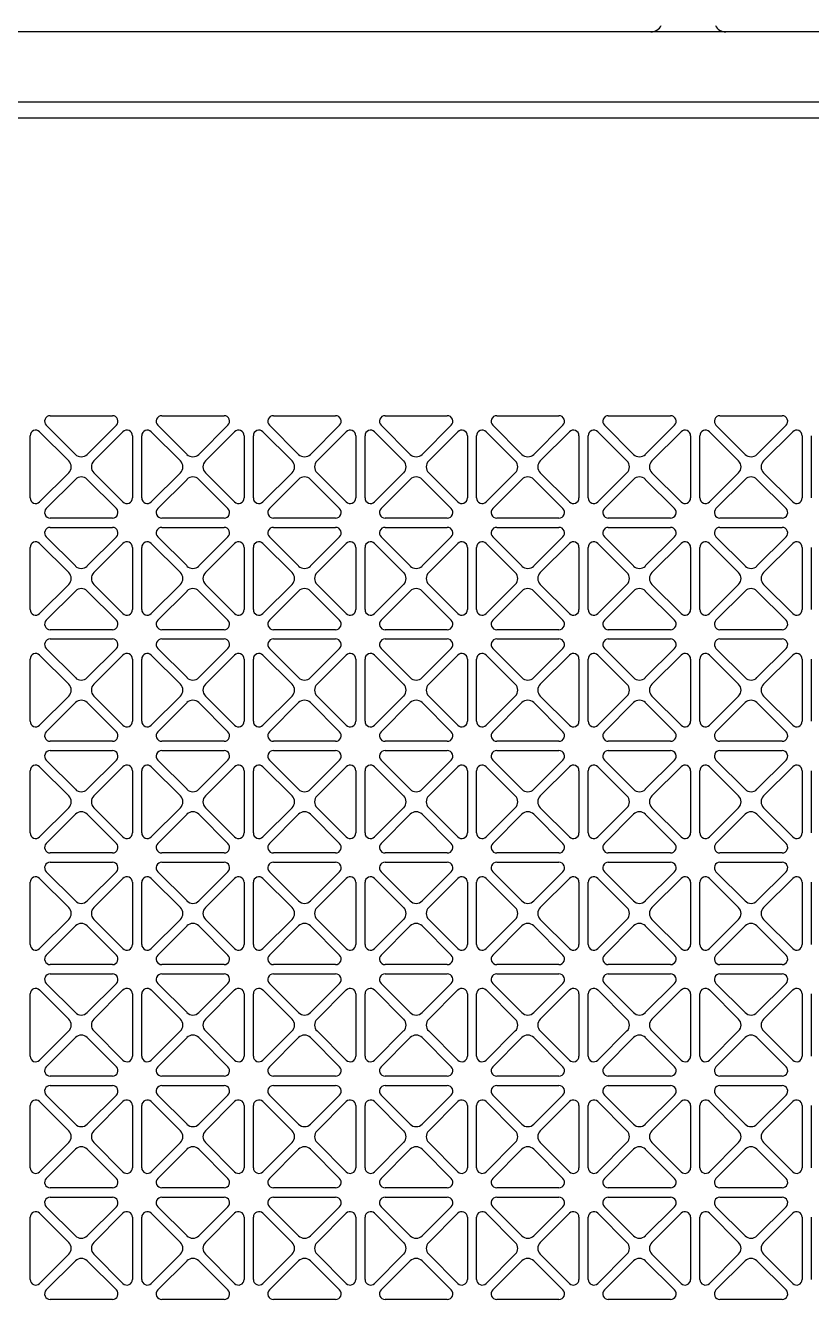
# Model space of a CAD drawing. Header units: millimetres. Extents: x 0 to 87554, y -20854 to 20404.
# Drawn here: x 49344.5 to 49513.5, y 17204.9 to 17478.8 of the extents above; entities that cross this region are included whole.
import ezdxf

# ---------------------------------------------------------------- set-up
doc = ezdxf.new("R2010")
doc.units = ezdxf.units.MM
doc.layers.get('0').update_dxf_attribs({"lineweight": 15})
for name, color, linetype in [('4215-12649_2_1_0', 7, 'Continuous'), ('4215-12661_1_0', 7, 'Continuous'), ('WANGKONG_0', 7, 'Continuous')]:
    doc.layers.add(name, color=color, linetype=linetype)

# ---------------------------------------------------------------- blocks, each defined once
blk = doc.blocks.new('e4tggg')
at = {"layer": '4215-12649_2_1_0', "color": 87, "linetype": 'Continuous'}
for p, q in [((555.31, 319.3), (-175.69, 319.3)), ((-175.69, 304.3), (555.31, 304.3))]:
    blk.add_line(p, q, dxfattribs=at)
for centre, start, end in [((331.75, 321.8), 270, 333.6122), ((347.87, 321.8), 206.3878, 270)]:
    blk.add_arc(centre, 2.5, start, end, dxfattribs=at)
at = {"layer": '4215-12661_1_0', "color": 87, "linetype": 'Continuous'}
blk.add_line((-167.69, 300.8), (546.31, 300.8), dxfattribs=at)
at = {"layer": 'WANGKONG_0', "color": 87, "linetype": 'Continuous'}
for p, q in [((202.62, 236.8), (216, 236.8)), ((226.62, 236.8), (240, 236.8)), ((250.62, 236.8), (264, 236.8)), ((274.62, 236.8), (288, 236.8)), ((298.62, 236.8), (312, 236.8)), ((322.62, 236.8), (336, 236.8)), ((346.62, 236.8), (360, 236.8)), ((200.36, 233.34), (206.62, 227.07)), ((208.04, 228.49), (201.77, 234.75)), ((216.85, 234.75), (210.58, 228.49)), ((212, 227.07), (218.26, 233.34)), ((224.36, 233.34), (230.62, 227.07)), ((232.04, 228.49), (225.77, 234.75)), ((240.85, 234.75), (234.58, 228.49)), ((236, 227.07), (242.26, 233.34)), ((248.36, 233.34), (254.62, 227.07)), ((256.04, 228.49), (249.77, 234.75)), ((264.85, 234.75), (258.58, 228.49)), ((260, 227.07), (266.26, 233.34)), ((272.36, 233.34), (278.62, 227.07)), ((280.04, 228.49), (273.77, 234.75)), ((288.85, 234.75), (282.58, 228.49)), ((284, 227.07), (290.26, 233.34)), ((296.36, 233.34), (302.62, 227.07)), ((304.04, 228.49), (297.77, 234.75)), ((312.85, 234.75), (306.58, 228.49)), ((308, 227.07), (314.26, 233.34)), ((320.36, 233.34), (326.62, 227.07)), ((328.04, 228.49), (321.77, 234.75)), ((336.85, 234.75), (330.58, 228.49)), ((332, 227.07), (338.26, 233.34)), ((344.36, 233.34), (350.62, 227.07)), ((352.04, 228.49), (345.77, 234.75)), ((360.85, 234.75), (354.58, 228.49)), ((356, 227.07), (362.26, 233.34)), ((198.31, 219.11), (198.31, 232.49)), ((220.31, 232.49), (220.31, 219.11)), ((222.31, 219.11), (222.31, 232.49)), ((244.31, 232.49), (244.31, 219.11)), ((246.31, 219.11), (246.31, 232.49)), ((268.31, 232.49), (268.31, 219.11)), ((270.31, 219.11), (270.31, 232.49)), ((292.31, 232.49), (292.31, 219.11)), ((294.31, 219.11), (294.31, 232.49)), ((316.31, 232.49), (316.31, 219.11)), ((318.31, 219.11), (318.31, 232.49)), ((340.31, 232.49), (340.31, 219.11)), ((342.31, 219.11), (342.31, 232.49)), ((364.31, 232.49), (364.31, 219.11)), ((366.31, 219.11), (366.31, 232.49)), ((206.62, 224.53), (200.36, 218.26)), ((201.77, 216.85), (208.04, 223.11)), ((210.58, 223.11), (216.85, 216.85)), ((218.26, 218.26), (212, 224.53)), ((230.62, 224.53), (224.36, 218.26)), ((225.77, 216.85), (232.04, 223.11)), ((234.58, 223.11), (240.85, 216.85)), ((242.26, 218.26), (236, 224.53)), ((254.62, 224.53), (248.36, 218.26)), ((249.77, 216.85), (256.04, 223.11)), ((258.58, 223.11), (264.85, 216.85)), ((266.26, 218.26), (260, 224.53)), ((278.62, 224.53), (272.36, 218.26)), ((273.77, 216.85), (280.04, 223.11)), ((282.58, 223.11), (288.85, 216.85)), ((290.26, 218.26), (284, 224.53)), ((302.62, 224.53), (296.36, 218.26)), ((297.77, 216.85), (304.04, 223.11)), ((306.58, 223.11), (312.85, 216.85)), ((314.26, 218.26), (308, 224.53)), ((326.62, 224.53), (320.36, 218.26)), ((321.77, 216.85), (328.04, 223.11)), ((330.58, 223.11), (336.85, 216.85)), ((338.26, 218.26), (332, 224.53)), ((350.62, 224.53), (344.36, 218.26)), ((345.77, 216.85), (352.04, 223.11)), ((354.58, 223.11), (360.85, 216.85)), ((362.26, 218.26), (356, 224.53)), ((216, 214.8), (202.62, 214.8)), ((240, 214.8), (226.62, 214.8)), ((264, 214.8), (250.62, 214.8)), ((288, 214.8), (274.62, 214.8)), ((312, 214.8), (298.62, 214.8)), ((336, 214.8), (322.62, 214.8)), ((360, 214.8), (346.62, 214.8)), ((202.62, 212.8), (216, 212.8)), ((226.62, 212.8), (240, 212.8)), ((250.62, 212.8), (264, 212.8)), ((274.62, 212.8), (288, 212.8)), ((298.62, 212.8), (312, 212.8)), ((322.62, 212.8), (336, 212.8)), ((346.62, 212.8), (360, 212.8)), ((198.31, 195.11), (198.31, 208.49)), ((200.36, 209.34), (206.62, 203.07)), ((208.04, 204.49), (201.77, 210.75)), ((216.85, 210.75), (210.58, 204.49)), ((212, 203.07), (218.26, 209.34)), ((220.31, 208.49), (220.31, 195.11)), ((222.31, 195.11), (222.31, 208.49)), ((224.36, 209.34), (230.62, 203.07)), ((232.04, 204.49), (225.77, 210.75)), ((240.85, 210.75), (234.58, 204.49)), ((236, 203.07), (242.26, 209.34)), ((244.31, 208.49), (244.31, 195.11)), ((246.31, 195.11), (246.31, 208.49)), ((248.36, 209.34), (254.62, 203.07)), ((256.04, 204.49), (249.77, 210.75)), ((264.85, 210.75), (258.58, 204.49)), ((260, 203.07), (266.26, 209.34)), ((268.31, 208.49), (268.31, 195.11)), ((270.31, 195.11), (270.31, 208.49)), ((272.36, 209.34), (278.62, 203.07)), ((280.04, 204.49), (273.77, 210.75)), ((288.85, 210.75), (282.58, 204.49)), ((284, 203.07), (290.26, 209.34)), ((292.31, 208.49), (292.31, 195.11)), ((294.31, 195.11), (294.31, 208.49)), ((296.36, 209.34), (302.62, 203.07)), ((304.04, 204.49), (297.77, 210.75)), ((312.85, 210.75), (306.58, 204.49)), ((308, 203.07), (314.26, 209.34)), ((316.31, 208.49), (316.31, 195.11)), ((318.31, 195.11), (318.31, 208.49)), ((320.36, 209.34), (326.62, 203.07)), ((328.04, 204.49), (321.77, 210.75)), ((336.85, 210.75), (330.58, 204.49)), ((332, 203.07), (338.26, 209.34)), ((340.31, 208.49), (340.31, 195.11)), ((342.31, 195.11), (342.31, 208.49)), ((344.36, 209.34), (350.62, 203.07)), ((352.04, 204.49), (345.77, 210.75)), ((360.85, 210.75), (354.58, 204.49)), ((356, 203.07), (362.26, 209.34)), ((364.31, 208.49), (364.31, 195.11)), ((366.31, 195.11), (366.31, 208.49)), ((206.62, 200.53), (200.36, 194.26)), ((218.26, 194.26), (212, 200.53)), ((230.62, 200.53), (224.36, 194.26)), ((242.26, 194.26), (236, 200.53)), ((254.62, 200.53), (248.36, 194.26)), ((266.26, 194.26), (260, 200.53)), ((278.62, 200.53), (272.36, 194.26)), ((290.26, 194.26), (284, 200.53)), ((302.62, 200.53), (296.36, 194.26)), ((314.26, 194.26), (308, 200.53)), ((326.62, 200.53), (320.36, 194.26)), ((338.26, 194.26), (332, 200.53)), ((350.62, 200.53), (344.36, 194.26)), ((362.26, 194.26), (356, 200.53)), ((201.77, 192.85), (208.04, 199.11)), ((210.58, 199.11), (216.85, 192.85)), ((225.77, 192.85), (232.04, 199.11)), ((234.58, 199.11), (240.85, 192.85)), ((249.77, 192.85), (256.04, 199.11)), ((258.58, 199.11), (264.85, 192.85)), ((273.77, 192.85), (280.04, 199.11)), ((282.58, 199.11), (288.85, 192.85)), ((297.77, 192.85), (304.04, 199.11)), ((306.58, 199.11), (312.85, 192.85)), ((321.77, 192.85), (328.04, 199.11)), ((330.58, 199.11), (336.85, 192.85)), ((345.77, 192.85), (352.04, 199.11)), ((354.58, 199.11), (360.85, 192.85)), ((216, 190.8), (202.62, 190.8)), ((240, 190.8), (226.62, 190.8)), ((264, 190.8), (250.62, 190.8)), ((288, 190.8), (274.62, 190.8)), ((312, 190.8), (298.62, 190.8)), ((336, 190.8), (322.62, 190.8)), ((360, 190.8), (346.62, 190.8)), ((208.04, 180.49), (201.77, 186.75)), ((202.62, 188.8), (216, 188.8)), ((216.85, 186.75), (210.58, 180.49)), ((232.04, 180.49), (225.77, 186.75)), ((226.62, 188.8), (240, 188.8)), ((240.85, 186.75), (234.58, 180.49)), ((256.04, 180.49), (249.77, 186.75)), ((250.62, 188.8), (264, 188.8)), ((264.85, 186.75), (258.58, 180.49)), ((280.04, 180.49), (273.77, 186.75)), ((274.62, 188.8), (288, 188.8)), ((288.85, 186.75), (282.58, 180.49)), ((304.04, 180.49), (297.77, 186.75)), ((298.62, 188.8), (312, 188.8)), ((312.85, 186.75), (306.58, 180.49)), ((328.04, 180.49), (321.77, 186.75)), ((322.62, 188.8), (336, 188.8)), ((336.85, 186.75), (330.58, 180.49)), ((352.04, 180.49), (345.77, 186.75)), ((346.62, 188.8), (360, 188.8)), ((360.85, 186.75), (354.58, 180.49)), ((198.31, 171.11), (198.31, 184.49)), ((200.36, 185.34), (206.62, 179.07)), ((212, 179.07), (218.26, 185.34)), ((220.31, 184.49), (220.31, 171.11)), ((222.31, 171.11), (222.31, 184.49)), ((224.36, 185.34), (230.62, 179.07)), ((236, 179.07), (242.26, 185.34)), ((244.31, 184.49), (244.31, 171.11)), ((246.31, 171.11), (246.31, 184.49)), ((248.36, 185.34), (254.62, 179.07)), ((260, 179.07), (266.26, 185.34)), ((268.31, 184.49), (268.31, 171.11)), ((270.31, 171.11), (270.31, 184.49)), ((272.36, 185.34), (278.62, 179.07)), ((284, 179.07), (290.26, 185.34)), ((292.31, 184.49), (292.31, 171.11)), ((294.31, 171.11), (294.31, 184.49)), ((296.36, 185.34), (302.62, 179.07)), ((308, 179.07), (314.26, 185.34)), ((316.31, 184.49), (316.31, 171.11)), ((318.31, 171.11), (318.31, 184.49)), ((320.36, 185.34), (326.62, 179.07)), ((332, 179.07), (338.26, 185.34)), ((340.31, 184.49), (340.31, 171.11)), ((342.31, 171.11), (342.31, 184.49)), ((344.36, 185.34), (350.62, 179.07)), ((356, 179.07), (362.26, 185.34)), ((364.31, 184.49), (364.31, 171.11)), ((366.31, 171.11), (366.31, 184.49)), ((206.62, 176.53), (200.36, 170.26)), ((218.26, 170.26), (212, 176.53)), ((230.62, 176.53), (224.36, 170.26)), ((242.26, 170.26), (236, 176.53)), ((254.62, 176.53), (248.36, 170.26)), ((266.26, 170.26), (260, 176.53)), ((278.62, 176.53), (272.36, 170.26)), ((290.26, 170.26), (284, 176.53)), ((302.62, 176.53), (296.36, 170.26)), ((314.26, 170.26), (308, 176.53)), ((326.62, 176.53), (320.36, 170.26)), ((338.26, 170.26), (332, 176.53)), ((350.62, 176.53), (344.36, 170.26)), ((362.26, 170.26), (356, 176.53)), ((201.77, 168.85), (208.04, 175.11)), ((210.58, 175.11), (216.85, 168.85)), ((225.77, 168.85), (232.04, 175.11)), ((234.58, 175.11), (240.85, 168.85)), ((249.77, 168.85), (256.04, 175.11)), ((258.58, 175.11), (264.85, 168.85)), ((273.77, 168.85), (280.04, 175.11)), ((282.58, 175.11), (288.85, 168.85)), ((297.77, 168.85), (304.04, 175.11)), ((306.58, 175.11), (312.85, 168.85)), ((321.77, 168.85), (328.04, 175.11)), ((330.58, 175.11), (336.85, 168.85)), ((345.77, 168.85), (352.04, 175.11)), ((354.58, 175.11), (360.85, 168.85)), ((216, 166.8), (202.62, 166.8)), ((202.62, 164.8), (216, 164.8)), ((240, 166.8), (226.62, 166.8)), ((226.62, 164.8), (240, 164.8)), ((264, 166.8), (250.62, 166.8)), ((250.62, 164.8), (264, 164.8)), ((288, 166.8), (274.62, 166.8)), ((274.62, 164.8), (288, 164.8)), ((312, 166.8), (298.62, 166.8)), ((298.62, 164.8), (312, 164.8)), ((336, 166.8), (322.62, 166.8)), ((322.62, 164.8), (336, 164.8)), ((360, 166.8), (346.62, 166.8)), ((346.62, 164.8), (360, 164.8)), ((208.04, 156.49), (201.77, 162.75)), ((216.85, 162.75), (210.58, 156.49)), ((232.04, 156.49), (225.77, 162.75)), ((240.85, 162.75), (234.58, 156.49)), ((256.04, 156.49), (249.77, 162.75)), ((264.85, 162.75), (258.58, 156.49)), ((280.04, 156.49), (273.77, 162.75)), ((288.85, 162.75), (282.58, 156.49)), ((304.04, 156.49), (297.77, 162.75)), ((312.85, 162.75), (306.58, 156.49)), ((328.04, 156.49), (321.77, 162.75)), ((336.85, 162.75), (330.58, 156.49)), ((352.04, 156.49), (345.77, 162.75)), ((360.85, 162.75), (354.58, 156.49)), ((198.31, 147.11), (198.31, 160.49)), ((200.36, 161.34), (206.62, 155.07)), ((212, 155.07), (218.26, 161.34)), ((220.31, 160.49), (220.31, 147.11)), ((222.31, 147.11), (222.31, 160.49)), ((224.36, 161.34), (230.62, 155.07)), ((236, 155.07), (242.26, 161.34)), ((244.31, 160.49), (244.31, 147.11)), ((246.31, 147.11), (246.31, 160.49)), ((248.36, 161.34), (254.62, 155.07)), ((260, 155.07), (266.26, 161.34)), ((268.31, 160.49), (268.31, 147.11)), ((270.31, 147.11), (270.31, 160.49)), ((272.36, 161.34), (278.62, 155.07)), ((284, 155.07), (290.26, 161.34)), ((292.31, 160.49), (292.31, 147.11)), ((294.31, 147.11), (294.31, 160.49)), ((296.36, 161.34), (302.62, 155.07)), ((308, 155.07), (314.26, 161.34)), ((316.31, 160.49), (316.31, 147.11)), ((318.31, 147.11), (318.31, 160.49)), ((320.36, 161.34), (326.62, 155.07)), ((332, 155.07), (338.26, 161.34)), ((340.31, 160.49), (340.31, 147.11)), ((342.31, 147.11), (342.31, 160.49)), ((344.36, 161.34), (350.62, 155.07)), ((356, 155.07), (362.26, 161.34)), ((364.31, 160.49), (364.31, 147.11)), ((366.31, 147.11), (366.31, 160.49)), ((206.62, 152.53), (200.36, 146.26)), ((201.77, 144.85), (208.04, 151.11)), ((210.58, 151.11), (216.85, 144.85)), ((218.26, 146.26), (212, 152.53)), ((230.62, 152.53), (224.36, 146.26)), ((225.77, 144.85), (232.04, 151.11)), ((234.58, 151.11), (240.85, 144.85)), ((242.26, 146.26), (236, 152.53)), ((254.62, 152.53), (248.36, 146.26)), ((249.77, 144.85), (256.04, 151.11)), ((258.58, 151.11), (264.85, 144.85)), ((266.26, 146.26), (260, 152.53)), ((278.62, 152.53), (272.36, 146.26)), ((273.77, 144.85), (280.04, 151.11)), ((282.58, 151.11), (288.85, 144.85)), ((290.26, 146.26), (284, 152.53)), ((302.62, 152.53), (296.36, 146.26)), ((297.77, 144.85), (304.04, 151.11)), ((306.58, 151.11), (312.85, 144.85)), ((314.26, 146.26), (308, 152.53)), ((326.62, 152.53), (320.36, 146.26)), ((321.77, 144.85), (328.04, 151.11)), ((330.58, 151.11), (336.85, 144.85)), ((338.26, 146.26), (332, 152.53)), ((350.62, 152.53), (344.36, 146.26)), ((345.77, 144.85), (352.04, 151.11)), ((354.58, 151.11), (360.85, 144.85)), ((362.26, 146.26), (356, 152.53)), ((216, 142.8), (202.62, 142.8)), ((240, 142.8), (226.62, 142.8)), ((264, 142.8), (250.62, 142.8)), ((288, 142.8), (274.62, 142.8)), ((312, 142.8), (298.62, 142.8)), ((336, 142.8), (322.62, 142.8)), ((360, 142.8), (346.62, 142.8)), ((202.62, 140.8), (216, 140.8)), ((226.62, 140.8), (240, 140.8)), ((250.62, 140.8), (264, 140.8)), ((274.62, 140.8), (288, 140.8)), ((298.62, 140.8), (312, 140.8)), ((322.62, 140.8), (336, 140.8)), ((346.62, 140.8), (360, 140.8)), ((200.36, 137.34), (206.62, 131.07)), ((208.04, 132.49), (201.77, 138.75)), ((216.85, 138.75), (210.58, 132.49)), ((212, 131.07), (218.26, 137.34)), ((224.36, 137.34), (230.62, 131.07)), ((232.04, 132.49), (225.77, 138.75)), ((240.85, 138.75), (234.58, 132.49)), ((236, 131.07), (242.26, 137.34)), ((248.36, 137.34), (254.62, 131.07)), ((256.04, 132.49), (249.77, 138.75)), ((264.85, 138.75), (258.58, 132.49)), ((260, 131.07), (266.26, 137.34)), ((272.36, 137.34), (278.62, 131.07)), ((280.04, 132.49), (273.77, 138.75)), ((288.85, 138.75), (282.58, 132.49)), ((284, 131.07), (290.26, 137.34)), ((296.36, 137.34), (302.62, 131.07)), ((304.04, 132.49), (297.77, 138.75)), ((312.85, 138.75), (306.58, 132.49)), ((308, 131.07), (314.26, 137.34)), ((320.36, 137.34), (326.62, 131.07)), ((328.04, 132.49), (321.77, 138.75)), ((336.85, 138.75), (330.58, 132.49)), ((332, 131.07), (338.26, 137.34)), ((344.36, 137.34), (350.62, 131.07)), ((352.04, 132.49), (345.77, 138.75)), ((360.85, 138.75), (354.58, 132.49)), ((356, 131.07), (362.26, 137.34)), ((198.31, 123.11), (198.31, 136.49)), ((220.31, 136.49), (220.31, 123.11)), ((222.31, 123.11), (222.31, 136.49)), ((244.31, 136.49), (244.31, 123.11)), ((246.31, 123.11), (246.31, 136.49)), ((268.31, 136.49), (268.31, 123.11)), ((270.31, 123.11), (270.31, 136.49)), ((292.31, 136.49), (292.31, 123.11)), ((294.31, 123.11), (294.31, 136.49)), ((316.31, 136.49), (316.31, 123.11)), ((318.31, 123.11), (318.31, 136.49)), ((340.31, 136.49), (340.31, 123.11)), ((342.31, 123.11), (342.31, 136.49)), ((364.31, 136.49), (364.31, 123.11)), ((366.31, 123.11), (366.31, 136.49)), ((206.62, 128.53), (200.36, 122.26)), ((201.77, 120.85), (208.04, 127.11)), ((210.58, 127.11), (216.85, 120.85)), ((218.26, 122.26), (212, 128.53)), ((230.62, 128.53), (224.36, 122.26)), ((225.77, 120.85), (232.04, 127.11)), ((234.58, 127.11), (240.85, 120.85)), ((242.26, 122.26), (236, 128.53)), ((254.62, 128.53), (248.36, 122.26)), ((249.77, 120.85), (256.04, 127.11)), ((258.58, 127.11), (264.85, 120.85)), ((266.26, 122.26), (260, 128.53)), ((278.62, 128.53), (272.36, 122.26)), ((273.77, 120.85), (280.04, 127.11)), ((282.58, 127.11), (288.85, 120.85)), ((290.26, 122.26), (284, 128.53)), ((302.62, 128.53), (296.36, 122.26)), ((297.77, 120.85), (304.04, 127.11)), ((306.58, 127.11), (312.85, 120.85)), ((314.26, 122.26), (308, 128.53)), ((326.62, 128.53), (320.36, 122.26)), ((321.77, 120.85), (328.04, 127.11)), ((330.58, 127.11), (336.85, 120.85)), ((338.26, 122.26), (332, 128.53)), ((350.62, 128.53), (344.36, 122.26)), ((345.77, 120.85), (352.04, 127.11)), ((354.58, 127.11), (360.85, 120.85)), ((362.26, 122.26), (356, 128.53)), ((216, 118.8), (202.62, 118.8)), ((240, 118.8), (226.62, 118.8)), ((264, 118.8), (250.62, 118.8)), ((288, 118.8), (274.62, 118.8)), ((312, 118.8), (298.62, 118.8)), ((336, 118.8), (322.62, 118.8)), ((360, 118.8), (346.62, 118.8)), ((202.62, 116.8), (216, 116.8)), ((226.62, 116.8), (240, 116.8)), ((250.62, 116.8), (264, 116.8)), ((274.62, 116.8), (288, 116.8)), ((298.62, 116.8), (312, 116.8)), ((322.62, 116.8), (336, 116.8)), ((346.62, 116.8), (360, 116.8)), ((198.31, 99.11), (198.31, 112.49)), ((200.36, 113.34), (206.62, 107.07)), ((208.04, 108.49), (201.77, 114.75)), ((216.85, 114.75), (210.58, 108.49)), ((212, 107.07), (218.26, 113.34)), ((220.31, 112.49), (220.31, 99.11)), ((222.31, 99.11), (222.31, 112.49)), ((224.36, 113.34), (230.62, 107.07)), ((232.04, 108.49), (225.77, 114.75)), ((240.85, 114.75), (234.58, 108.49)), ((236, 107.07), (242.26, 113.34)), ((244.31, 112.49), (244.31, 99.11)), ((246.31, 99.11), (246.31, 112.49)), ((248.36, 113.34), (254.62, 107.07)), ((256.04, 108.49), (249.77, 114.75)), ((264.85, 114.75), (258.58, 108.49)), ((260, 107.07), (266.26, 113.34)), ((268.31, 112.49), (268.31, 99.11)), ((270.31, 99.11), (270.31, 112.49)), ((272.36, 113.34), (278.62, 107.07)), ((280.04, 108.49), (273.77, 114.75)), ((288.85, 114.75), (282.58, 108.49)), ((284, 107.07), (290.26, 113.34)), ((292.31, 112.49), (292.31, 99.11)), ((294.31, 99.11), (294.31, 112.49)), ((296.36, 113.34), (302.62, 107.07)), ((304.04, 108.49), (297.77, 114.75)), ((312.85, 114.75), (306.58, 108.49)), ((308, 107.07), (314.26, 113.34)), ((316.31, 112.49), (316.31, 99.11)), ((318.31, 99.11), (318.31, 112.49)), ((320.36, 113.34), (326.62, 107.07)), ((328.04, 108.49), (321.77, 114.75)), ((336.85, 114.75), (330.58, 108.49)), ((332, 107.07), (338.26, 113.34)), ((340.31, 112.49), (340.31, 99.11)), ((342.31, 99.11), (342.31, 112.49)), ((344.36, 113.34), (350.62, 107.07)), ((352.04, 108.49), (345.77, 114.75)), ((360.85, 114.75), (354.58, 108.49)), ((356, 107.07), (362.26, 113.34)), ((364.31, 112.49), (364.31, 99.11)), ((366.31, 99.11), (366.31, 112.49)), ((206.62, 104.53), (200.36, 98.26)), ((218.26, 98.26), (212, 104.53)), ((230.62, 104.53), (224.36, 98.26)), ((242.26, 98.26), (236, 104.53)), ((254.62, 104.53), (248.36, 98.26)), ((266.26, 98.26), (260, 104.53)), ((278.62, 104.53), (272.36, 98.26)), ((290.26, 98.26), (284, 104.53)), ((302.62, 104.53), (296.36, 98.26)), ((314.26, 98.26), (308, 104.53)), ((326.62, 104.53), (320.36, 98.26)), ((338.26, 98.26), (332, 104.53)), ((350.62, 104.53), (344.36, 98.26)), ((362.26, 98.26), (356, 104.53)), ((201.77, 96.85), (208.04, 103.11)), ((210.58, 103.11), (216.85, 96.85)), ((225.77, 96.85), (232.04, 103.11)), ((234.58, 103.11), (240.85, 96.85)), ((249.77, 96.85), (256.04, 103.11)), ((258.58, 103.11), (264.85, 96.85)), ((273.77, 96.85), (280.04, 103.11)), ((282.58, 103.11), (288.85, 96.85)), ((297.77, 96.85), (304.04, 103.11)), ((306.58, 103.11), (312.85, 96.85)), ((321.77, 96.85), (328.04, 103.11)), ((330.58, 103.11), (336.85, 96.85)), ((345.77, 96.85), (352.04, 103.11)), ((354.58, 103.11), (360.85, 96.85)), ((216, 94.8), (202.62, 94.8)), ((240, 94.8), (226.62, 94.8)), ((264, 94.8), (250.62, 94.8)), ((288, 94.8), (274.62, 94.8)), ((312, 94.8), (298.62, 94.8)), ((336, 94.8), (322.62, 94.8)), ((360, 94.8), (346.62, 94.8)), ((208.04, 84.49), (201.77, 90.75)), ((202.62, 92.8), (216, 92.8)), ((216.85, 90.75), (210.58, 84.49)), ((232.04, 84.49), (225.77, 90.75)), ((226.62, 92.8), (240, 92.8)), ((240.85, 90.75), (234.58, 84.49)), ((256.04, 84.49), (249.77, 90.75)), ((250.62, 92.8), (264, 92.8)), ((264.85, 90.75), (258.58, 84.49)), ((280.04, 84.49), (273.77, 90.75)), ((274.62, 92.8), (288, 92.8)), ((288.85, 90.75), (282.58, 84.49)), ((304.04, 84.49), (297.77, 90.75)), ((298.62, 92.8), (312, 92.8)), ((312.85, 90.75), (306.58, 84.49)), ((328.04, 84.49), (321.77, 90.75)), ((322.62, 92.8), (336, 92.8)), ((336.85, 90.75), (330.58, 84.49)), ((352.04, 84.49), (345.77, 90.75)), ((346.62, 92.8), (360, 92.8)), ((360.85, 90.75), (354.58, 84.49)), ((198.31, 75.11), (198.31, 88.49)), ((200.36, 89.34), (206.62, 83.07)), ((212, 83.07), (218.26, 89.34)), ((220.31, 88.49), (220.31, 75.11)), ((222.31, 75.11), (222.31, 88.49)), ((224.36, 89.34), (230.62, 83.07)), ((236, 83.07), (242.26, 89.34)), ((244.31, 88.49), (244.31, 75.11)), ((246.31, 75.11), (246.31, 88.49)), ((248.36, 89.34), (254.62, 83.07)), ((260, 83.07), (266.26, 89.34)), ((268.31, 88.49), (268.31, 75.11)), ((270.31, 75.11), (270.31, 88.49)), ((272.36, 89.34), (278.62, 83.07)), ((284, 83.07), (290.26, 89.34)), ((292.31, 88.49), (292.31, 75.11)), ((294.31, 75.11), (294.31, 88.49)), ((296.36, 89.34), (302.62, 83.07)), ((308, 83.07), (314.26, 89.34)), ((316.31, 88.49), (316.31, 75.11)), ((318.31, 75.11), (318.31, 88.49)), ((320.36, 89.34), (326.62, 83.07)), ((332, 83.07), (338.26, 89.34)), ((340.31, 88.49), (340.31, 75.11)), ((342.31, 75.11), (342.31, 88.49)), ((344.36, 89.34), (350.62, 83.07)), ((356, 83.07), (362.26, 89.34)), ((364.31, 88.49), (364.31, 75.11)), ((366.31, 75.11), (366.31, 88.49)), ((206.62, 80.53), (200.36, 74.26)), ((218.26, 74.26), (212, 80.53)), ((230.62, 80.53), (224.36, 74.26)), ((242.26, 74.26), (236, 80.53)), ((254.62, 80.53), (248.36, 74.26)), ((266.26, 74.26), (260, 80.53)), ((278.62, 80.53), (272.36, 74.26)), ((290.26, 74.26), (284, 80.53)), ((302.62, 80.53), (296.36, 74.26)), ((314.26, 74.26), (308, 80.53)), ((326.62, 80.53), (320.36, 74.26)), ((338.26, 74.26), (332, 80.53)), ((350.62, 80.53), (344.36, 74.26)), ((362.26, 74.26), (356, 80.53)), ((201.77, 72.85), (208.04, 79.11)), ((210.58, 79.11), (216.85, 72.85)), ((225.77, 72.85), (232.04, 79.11)), ((234.58, 79.11), (240.85, 72.85)), ((249.77, 72.85), (256.04, 79.11)), ((258.58, 79.11), (264.85, 72.85)), ((273.77, 72.85), (280.04, 79.11)), ((282.58, 79.11), (288.85, 72.85)), ((297.77, 72.85), (304.04, 79.11)), ((306.58, 79.11), (312.85, 72.85)), ((321.77, 72.85), (328.04, 79.11)), ((330.58, 79.11), (336.85, 72.85)), ((345.77, 72.85), (352.04, 79.11)), ((354.58, 79.11), (360.85, 72.85)), ((216, 70.8), (202.62, 70.8)), ((202.62, 68.8), (216, 68.8)), ((240, 70.8), (226.62, 70.8)), ((226.62, 68.8), (240, 68.8)), ((264, 70.8), (250.62, 70.8)), ((250.62, 68.8), (264, 68.8)), ((288, 70.8), (274.62, 70.8)), ((274.62, 68.8), (288, 68.8)), ((312, 70.8), (298.62, 70.8)), ((298.62, 68.8), (312, 68.8)), ((336, 70.8), (322.62, 70.8)), ((322.62, 68.8), (336, 68.8)), ((360, 70.8), (346.62, 70.8)), ((346.62, 68.8), (360, 68.8)), ((208.04, 60.49), (201.77, 66.75)), ((216.85, 66.75), (210.58, 60.49)), ((232.04, 60.49), (225.77, 66.75)), ((240.85, 66.75), (234.58, 60.49)), ((256.04, 60.49), (249.77, 66.75)), ((264.85, 66.75), (258.58, 60.49)), ((280.04, 60.49), (273.77, 66.75)), ((288.85, 66.75), (282.58, 60.49)), ((304.04, 60.49), (297.77, 66.75)), ((312.85, 66.75), (306.58, 60.49)), ((328.04, 60.49), (321.77, 66.75)), ((336.85, 66.75), (330.58, 60.49)), ((352.04, 60.49), (345.77, 66.75)), ((360.85, 66.75), (354.58, 60.49)), ((198.31, 51.11), (198.31, 64.49)), ((200.36, 65.34), (206.62, 59.07)), ((212, 59.07), (218.26, 65.34)), ((220.31, 64.49), (220.31, 51.11)), ((222.31, 51.11), (222.31, 64.49)), ((224.36, 65.34), (230.62, 59.07)), ((236, 59.07), (242.26, 65.34)), ((244.31, 64.49), (244.31, 51.11)), ((246.31, 51.11), (246.31, 64.49)), ((248.36, 65.34), (254.62, 59.07)), ((260, 59.07), (266.26, 65.34)), ((268.31, 64.49), (268.31, 51.11)), ((270.31, 51.11), (270.31, 64.49)), ((272.36, 65.34), (278.62, 59.07)), ((284, 59.07), (290.26, 65.34)), ((292.31, 64.49), (292.31, 51.11)), ((294.31, 51.11), (294.31, 64.49)), ((296.36, 65.34), (302.62, 59.07)), ((308, 59.07), (314.26, 65.34)), ((316.31, 64.49), (316.31, 51.11)), ((318.31, 51.11), (318.31, 64.49)), ((320.36, 65.34), (326.62, 59.07)), ((332, 59.07), (338.26, 65.34)), ((340.31, 64.49), (340.31, 51.11)), ((342.31, 51.11), (342.31, 64.49)), ((344.36, 65.34), (350.62, 59.07)), ((356, 59.07), (362.26, 65.34)), ((364.31, 64.49), (364.31, 51.11)), ((366.31, 51.11), (366.31, 64.49)), ((206.62, 56.53), (200.36, 50.26)), ((201.77, 48.85), (208.04, 55.11)), ((210.58, 55.11), (216.85, 48.85)), ((218.26, 50.26), (212, 56.53)), ((230.62, 56.53), (224.36, 50.26)), ((225.77, 48.85), (232.04, 55.11)), ((234.58, 55.11), (240.85, 48.85)), ((242.26, 50.26), (236, 56.53)), ((254.62, 56.53), (248.36, 50.26)), ((249.77, 48.85), (256.04, 55.11)), ((258.58, 55.11), (264.85, 48.85)), ((266.26, 50.26), (260, 56.53)), ((278.62, 56.53), (272.36, 50.26)), ((273.77, 48.85), (280.04, 55.11)), ((282.58, 55.11), (288.85, 48.85)), ((290.26, 50.26), (284, 56.53)), ((302.62, 56.53), (296.36, 50.26)), ((297.77, 48.85), (304.04, 55.11)), ((306.58, 55.11), (312.85, 48.85)), ((314.26, 50.26), (308, 56.53)), ((326.62, 56.53), (320.36, 50.26)), ((321.77, 48.85), (328.04, 55.11)), ((330.58, 55.11), (336.85, 48.85)), ((338.26, 50.26), (332, 56.53)), ((350.62, 56.53), (344.36, 50.26)), ((345.77, 48.85), (352.04, 55.11)), ((354.58, 55.11), (360.85, 48.85)), ((362.26, 50.26), (356, 56.53)), ((216, 46.8), (202.62, 46.8)), ((240, 46.8), (226.62, 46.8)), ((264, 46.8), (250.62, 46.8)), ((288, 46.8), (274.62, 46.8)), ((312, 46.8), (298.62, 46.8)), ((336, 46.8), (322.62, 46.8)), ((360, 46.8), (346.62, 46.8))]:
    blk.add_line(p, q, dxfattribs=at)
for centre, radius, start, end in [((202.62, 235.6), 1.2, 90, 225), ((216, 235.6), 1.2, 315, 90), ((226.62, 235.6), 1.2, 90, 225), ((240, 235.6), 1.2, 315, 90), ((250.62, 235.6), 1.2, 90, 225), ((264, 235.6), 1.2, 315, 90), ((274.62, 235.6), 1.2, 90, 225), ((288, 235.6), 1.2, 315, 90), ((298.62, 235.6), 1.2, 90, 225), ((312, 235.6), 1.2, 315, 90), ((322.62, 235.6), 1.2, 90, 225), ((336, 235.6), 1.2, 315, 90), ((346.62, 235.6), 1.2, 90, 225), ((360, 235.6), 1.2, 315, 90), ((199.51, 232.49), 1.2, 45, 180), ((219.11, 232.49), 1.2, 0, 135), ((223.51, 232.49), 1.2, 45, 180), ((243.11, 232.49), 1.2, 0, 135), ((247.51, 232.49), 1.2, 45, 180), ((267.11, 232.49), 1.2, 0, 135), ((271.51, 232.49), 1.2, 45, 180), ((291.11, 232.49), 1.2, 0, 135), ((295.51, 232.49), 1.2, 45, 180), ((315.11, 232.49), 1.2, 0, 135), ((319.51, 232.49), 1.2, 45, 180), ((339.11, 232.49), 1.2, 0, 135), ((343.51, 232.49), 1.2, 45, 180), ((363.11, 232.49), 1.2, 0, 135), ((209.31, 229.76), 1.8, 225, 315), ((233.31, 229.76), 1.8, 225, 315), ((257.31, 229.76), 1.8, 225, 315), ((281.31, 229.76), 1.8, 225, 315), ((305.31, 229.76), 1.8, 225, 315), ((329.31, 229.76), 1.8, 225, 315), ((353.31, 229.76), 1.8, 225, 315), ((205.35, 225.8), 1.8, 315, 45), ((213.27, 225.8), 1.8, 135, 225), ((229.35, 225.8), 1.8, 315, 45), ((237.27, 225.8), 1.8, 135, 225), ((253.35, 225.8), 1.8, 315, 45), ((261.27, 225.8), 1.8, 135, 225), ((277.35, 225.8), 1.8, 315, 45), ((285.27, 225.8), 1.8, 135, 225), ((301.35, 225.8), 1.8, 315, 45), ((309.27, 225.8), 1.8, 135, 225), ((325.35, 225.8), 1.8, 315, 45), ((333.27, 225.8), 1.8, 135, 225), ((349.35, 225.8), 1.8, 315, 45), ((357.27, 225.8), 1.8, 135, 225), ((209.31, 221.84), 1.8, 45, 135), ((233.31, 221.84), 1.8, 45, 135), ((257.31, 221.84), 1.8, 45, 135), ((281.31, 221.84), 1.8, 45, 135), ((305.31, 221.84), 1.8, 45, 135), ((329.31, 221.84), 1.8, 45, 135), ((353.31, 221.84), 1.8, 45, 135), ((199.51, 219.11), 1.2, 180, 315), ((219.11, 219.11), 1.2, 225, 0), ((223.51, 219.11), 1.2, 180, 315), ((243.11, 219.11), 1.2, 225, 0), ((247.51, 219.11), 1.2, 180, 315), ((267.11, 219.11), 1.2, 225, 0), ((271.51, 219.11), 1.2, 180, 315), ((291.11, 219.11), 1.2, 225, 0), ((295.51, 219.11), 1.2, 180, 315), ((315.11, 219.11), 1.2, 225, 0), ((319.51, 219.11), 1.2, 180, 315), ((339.11, 219.11), 1.2, 225, 0), ((343.51, 219.11), 1.2, 180, 315), ((363.11, 219.11), 1.2, 225, 0), ((202.62, 216), 1.2, 135, 270), ((216, 216), 1.2, 270, 45), ((226.62, 216), 1.2, 135, 270), ((240, 216), 1.2, 270, 45), ((250.62, 216), 1.2, 135, 270), ((264, 216), 1.2, 270, 45), ((274.62, 216), 1.2, 135, 270), ((288, 216), 1.2, 270, 45), ((298.62, 216), 1.2, 135, 270), ((312, 216), 1.2, 270, 45), ((322.62, 216), 1.2, 135, 270), ((336, 216), 1.2, 270, 45), ((346.62, 216), 1.2, 135, 270), ((360, 216), 1.2, 270, 45), ((202.62, 211.6), 1.2, 90, 225), ((216, 211.6), 1.2, 315, 90), ((226.62, 211.6), 1.2, 90, 225), ((240, 211.6), 1.2, 315, 90), ((250.62, 211.6), 1.2, 90, 225), ((264, 211.6), 1.2, 315, 90), ((274.62, 211.6), 1.2, 90, 225), ((288, 211.6), 1.2, 315, 90), ((298.62, 211.6), 1.2, 90, 225), ((312, 211.6), 1.2, 315, 90), ((322.62, 211.6), 1.2, 90, 225), ((336, 211.6), 1.2, 315, 90), ((346.62, 211.6), 1.2, 90, 225), ((360, 211.6), 1.2, 315, 90), ((199.51, 208.49), 1.2, 45, 180), ((219.11, 208.49), 1.2, 0, 135), ((223.51, 208.49), 1.2, 45, 180), ((243.11, 208.49), 1.2, 0, 135), ((247.51, 208.49), 1.2, 45, 180), ((267.11, 208.49), 1.2, 0, 135), ((271.51, 208.49), 1.2, 45, 180), ((291.11, 208.49), 1.2, 0, 135), ((295.51, 208.49), 1.2, 45, 180), ((315.11, 208.49), 1.2, 0, 135), ((319.51, 208.49), 1.2, 45, 180), ((339.11, 208.49), 1.2, 0, 135), ((343.51, 208.49), 1.2, 45, 180), ((363.11, 208.49), 1.2, 0, 135), ((205.35, 201.8), 1.8, 315, 45), ((209.31, 205.76), 1.8, 225, 315), ((213.27, 201.8), 1.8, 135, 225), ((229.35, 201.8), 1.8, 315, 45), ((233.31, 205.76), 1.8, 225, 315), ((237.27, 201.8), 1.8, 135, 225), ((253.35, 201.8), 1.8, 315, 45), ((257.31, 205.76), 1.8, 225, 315), ((261.27, 201.8), 1.8, 135, 225), ((277.35, 201.8), 1.8, 315, 45), ((281.31, 205.76), 1.8, 225, 315), ((285.27, 201.8), 1.8, 135, 225), ((301.35, 201.8), 1.8, 315, 45), ((305.31, 205.76), 1.8, 225, 315), ((309.27, 201.8), 1.8, 135, 225), ((325.35, 201.8), 1.8, 315, 45), ((329.31, 205.76), 1.8, 225, 315), ((333.27, 201.8), 1.8, 135, 225), ((349.35, 201.8), 1.8, 315, 45), ((353.31, 205.76), 1.8, 225, 315), ((357.27, 201.8), 1.8, 135, 225), ((209.31, 197.84), 1.8, 45, 135), ((233.31, 197.84), 1.8, 45, 135), ((257.31, 197.84), 1.8, 45, 135), ((281.31, 197.84), 1.8, 45, 135), ((305.31, 197.84), 1.8, 45, 135), ((329.31, 197.84), 1.8, 45, 135), ((353.31, 197.84), 1.8, 45, 135), ((199.51, 195.11), 1.2, 180, 315), ((219.11, 195.11), 1.2, 225, 0), ((223.51, 195.11), 1.2, 180, 315), ((243.11, 195.11), 1.2, 225, 0), ((247.51, 195.11), 1.2, 180, 315), ((267.11, 195.11), 1.2, 225, 0), ((271.51, 195.11), 1.2, 180, 315), ((291.11, 195.11), 1.2, 225, 0), ((295.51, 195.11), 1.2, 180, 315), ((315.11, 195.11), 1.2, 225, 0), ((319.51, 195.11), 1.2, 180, 315), ((339.11, 195.11), 1.2, 225, 0), ((343.51, 195.11), 1.2, 180, 315), ((363.11, 195.11), 1.2, 225, 0), ((202.62, 192), 1.2, 135, 270), ((216, 192), 1.2, 270, 45), ((226.62, 192), 1.2, 135, 270), ((240, 192), 1.2, 270, 45), ((250.62, 192), 1.2, 135, 270), ((264, 192), 1.2, 270, 45), ((274.62, 192), 1.2, 135, 270), ((288, 192), 1.2, 270, 45), ((298.62, 192), 1.2, 135, 270), ((312, 192), 1.2, 270, 45), ((322.62, 192), 1.2, 135, 270), ((336, 192), 1.2, 270, 45), ((346.62, 192), 1.2, 135, 270), ((360, 192), 1.2, 270, 45), ((202.62, 187.6), 1.2, 90, 225), ((216, 187.6), 1.2, 315, 90), ((226.62, 187.6), 1.2, 90, 225), ((240, 187.6), 1.2, 315, 90), ((250.62, 187.6), 1.2, 90, 225), ((264, 187.6), 1.2, 315, 90), ((274.62, 187.6), 1.2, 90, 225), ((288, 187.6), 1.2, 315, 90), ((298.62, 187.6), 1.2, 90, 225), ((312, 187.6), 1.2, 315, 90), ((322.62, 187.6), 1.2, 90, 225), ((336, 187.6), 1.2, 315, 90), ((346.62, 187.6), 1.2, 90, 225), ((360, 187.6), 1.2, 315, 90), ((199.51, 184.49), 1.2, 45, 180), ((219.11, 184.49), 1.2, 0, 135), ((223.51, 184.49), 1.2, 45, 180), ((243.11, 184.49), 1.2, 0, 135), ((247.51, 184.49), 1.2, 45, 180), ((267.11, 184.49), 1.2, 0, 135), ((271.51, 184.49), 1.2, 45, 180), ((291.11, 184.49), 1.2, 0, 135), ((295.51, 184.49), 1.2, 45, 180), ((315.11, 184.49), 1.2, 0, 135), ((319.51, 184.49), 1.2, 45, 180), ((339.11, 184.49), 1.2, 0, 135), ((343.51, 184.49), 1.2, 45, 180), ((363.11, 184.49), 1.2, 0, 135), ((205.35, 177.8), 1.8, 315, 45), ((209.31, 181.76), 1.8, 225, 315), ((213.27, 177.8), 1.8, 135, 225), ((229.35, 177.8), 1.8, 315, 45), ((233.31, 181.76), 1.8, 225, 315), ((237.27, 177.8), 1.8, 135, 225), ((253.35, 177.8), 1.8, 315, 45), ((257.31, 181.76), 1.8, 225, 315), ((261.27, 177.8), 1.8, 135, 225), ((277.35, 177.8), 1.8, 315, 45), ((281.31, 181.76), 1.8, 225, 315), ((285.27, 177.8), 1.8, 135, 225), ((301.35, 177.8), 1.8, 315, 45), ((305.31, 181.76), 1.8, 225, 315), ((309.27, 177.8), 1.8, 135, 225), ((325.35, 177.8), 1.8, 315, 45), ((329.31, 181.76), 1.8, 225, 315), ((333.27, 177.8), 1.8, 135, 225), ((349.35, 177.8), 1.8, 315, 45), ((353.31, 181.76), 1.8, 225, 315), ((357.27, 177.8), 1.8, 135, 225), ((209.31, 173.84), 1.8, 45, 135), ((233.31, 173.84), 1.8, 45, 135), ((257.31, 173.84), 1.8, 45, 135), ((281.31, 173.84), 1.8, 45, 135), ((305.31, 173.84), 1.8, 45, 135), ((329.31, 173.84), 1.8, 45, 135), ((353.31, 173.84), 1.8, 45, 135), ((199.51, 171.11), 1.2, 180, 315), ((219.11, 171.11), 1.2, 225, 0), ((223.51, 171.11), 1.2, 180, 315), ((243.11, 171.11), 1.2, 225, 0), ((247.51, 171.11), 1.2, 180, 315), ((267.11, 171.11), 1.2, 225, 0), ((271.51, 171.11), 1.2, 180, 315), ((291.11, 171.11), 1.2, 225, 0), ((295.51, 171.11), 1.2, 180, 315), ((315.11, 171.11), 1.2, 225, 0), ((319.51, 171.11), 1.2, 180, 315), ((339.11, 171.11), 1.2, 225, 0), ((343.51, 171.11), 1.2, 180, 315), ((363.11, 171.11), 1.2, 225, 0), ((202.62, 168), 1.2, 135, 270), ((216, 168), 1.2, 270, 45), ((226.62, 168), 1.2, 135, 270), ((240, 168), 1.2, 270, 45), ((250.62, 168), 1.2, 135, 270), ((264, 168), 1.2, 270, 45), ((274.62, 168), 1.2, 135, 270), ((288, 168), 1.2, 270, 45), ((298.62, 168), 1.2, 135, 270), ((312, 168), 1.2, 270, 45), ((322.62, 168), 1.2, 135, 270), ((336, 168), 1.2, 270, 45), ((346.62, 168), 1.2, 135, 270), ((360, 168), 1.2, 270, 45), ((202.62, 163.6), 1.2, 90, 225), ((216, 163.6), 1.2, 315, 90), ((226.62, 163.6), 1.2, 90, 225), ((240, 163.6), 1.2, 315, 90), ((250.62, 163.6), 1.2, 90, 225), ((264, 163.6), 1.2, 315, 90), ((274.62, 163.6), 1.2, 90, 225), ((288, 163.6), 1.2, 315, 90), ((298.62, 163.6), 1.2, 90, 225), ((312, 163.6), 1.2, 315, 90), ((322.62, 163.6), 1.2, 90, 225), ((336, 163.6), 1.2, 315, 90), ((346.62, 163.6), 1.2, 90, 225), ((360, 163.6), 1.2, 315, 90), ((199.51, 160.49), 1.2, 45, 180), ((219.11, 160.49), 1.2, 0, 135), ((223.51, 160.49), 1.2, 45, 180), ((243.11, 160.49), 1.2, 0, 135), ((247.51, 160.49), 1.2, 45, 180), ((267.11, 160.49), 1.2, 0, 135), ((271.51, 160.49), 1.2, 45, 180), ((291.11, 160.49), 1.2, 0, 135), ((295.51, 160.49), 1.2, 45, 180), ((315.11, 160.49), 1.2, 0, 135), ((319.51, 160.49), 1.2, 45, 180), ((339.11, 160.49), 1.2, 0, 135), ((343.51, 160.49), 1.2, 45, 180), ((363.11, 160.49), 1.2, 0, 135), ((209.31, 157.76), 1.8, 225, 315), ((233.31, 157.76), 1.8, 225, 315), ((257.31, 157.76), 1.8, 225, 315), ((281.31, 157.76), 1.8, 225, 315), ((305.31, 157.76), 1.8, 225, 315), ((329.31, 157.76), 1.8, 225, 315), ((353.31, 157.76), 1.8, 225, 315), ((205.35, 153.8), 1.8, 315, 45), ((213.27, 153.8), 1.8, 135, 225), ((229.35, 153.8), 1.8, 315, 45), ((237.27, 153.8), 1.8, 135, 225), ((253.35, 153.8), 1.8, 315, 45), ((261.27, 153.8), 1.8, 135, 225), ((277.35, 153.8), 1.8, 315, 45), ((285.27, 153.8), 1.8, 135, 225), ((301.35, 153.8), 1.8, 315, 45), ((309.27, 153.8), 1.8, 135, 225), ((325.35, 153.8), 1.8, 315, 45), ((333.27, 153.8), 1.8, 135, 225), ((349.35, 153.8), 1.8, 315, 45), ((357.27, 153.8), 1.8, 135, 225), ((209.31, 149.84), 1.8, 45, 135), ((233.31, 149.84), 1.8, 45, 135), ((257.31, 149.84), 1.8, 45, 135), ((281.31, 149.84), 1.8, 45, 135), ((305.31, 149.84), 1.8, 45, 135), ((329.31, 149.84), 1.8, 45, 135), ((353.31, 149.84), 1.8, 45, 135), ((199.51, 147.11), 1.2, 180, 315), ((219.11, 147.11), 1.2, 225, 0), ((223.51, 147.11), 1.2, 180, 315), ((243.11, 147.11), 1.2, 225, 0), ((247.51, 147.11), 1.2, 180, 315), ((267.11, 147.11), 1.2, 225, 0), ((271.51, 147.11), 1.2, 180, 315), ((291.11, 147.11), 1.2, 225, 0), ((295.51, 147.11), 1.2, 180, 315), ((315.11, 147.11), 1.2, 225, 0), ((319.51, 147.11), 1.2, 180, 315), ((339.11, 147.11), 1.2, 225, 0), ((343.51, 147.11), 1.2, 180, 315), ((363.11, 147.11), 1.2, 225, 0), ((202.62, 144), 1.2, 135, 270), ((216, 144), 1.2, 270, 45), ((226.62, 144), 1.2, 135, 270), ((240, 144), 1.2, 270, 45), ((250.62, 144), 1.2, 135, 270), ((264, 144), 1.2, 270, 45), ((274.62, 144), 1.2, 135, 270), ((288, 144), 1.2, 270, 45), ((298.62, 144), 1.2, 135, 270), ((312, 144), 1.2, 270, 45), ((322.62, 144), 1.2, 135, 270), ((336, 144), 1.2, 270, 45), ((346.62, 144), 1.2, 135, 270), ((360, 144), 1.2, 270, 45), ((202.62, 139.6), 1.2, 90, 225), ((216, 139.6), 1.2, 315, 90), ((226.62, 139.6), 1.2, 90, 225), ((240, 139.6), 1.2, 315, 90), ((250.62, 139.6), 1.2, 90, 225), ((264, 139.6), 1.2, 315, 90), ((274.62, 139.6), 1.2, 90, 225), ((288, 139.6), 1.2, 315, 90), ((298.62, 139.6), 1.2, 90, 225), ((312, 139.6), 1.2, 315, 90), ((322.62, 139.6), 1.2, 90, 225), ((336, 139.6), 1.2, 315, 90), ((346.62, 139.6), 1.2, 90, 225), ((360, 139.6), 1.2, 315, 90), ((199.51, 136.49), 1.2, 45, 180), ((219.11, 136.49), 1.2, 0, 135), ((223.51, 136.49), 1.2, 45, 180), ((243.11, 136.49), 1.2, 0, 135), ((247.51, 136.49), 1.2, 45, 180), ((267.11, 136.49), 1.2, 0, 135), ((271.51, 136.49), 1.2, 45, 180), ((291.11, 136.49), 1.2, 0, 135), ((295.51, 136.49), 1.2, 45, 180), ((315.11, 136.49), 1.2, 0, 135), ((319.51, 136.49), 1.2, 45, 180), ((339.11, 136.49), 1.2, 0, 135), ((343.51, 136.49), 1.2, 45, 180), ((363.11, 136.49), 1.2, 0, 135), ((209.31, 133.76), 1.8, 225, 315), ((233.31, 133.76), 1.8, 225, 315), ((257.31, 133.76), 1.8, 225, 315), ((281.31, 133.76), 1.8, 225, 315), ((305.31, 133.76), 1.8, 225, 315), ((329.31, 133.76), 1.8, 225, 315), ((353.31, 133.76), 1.8, 225, 315), ((205.35, 129.8), 1.8, 315, 45), ((213.27, 129.8), 1.8, 135, 225), ((229.35, 129.8), 1.8, 315, 45), ((237.27, 129.8), 1.8, 135, 225), ((253.35, 129.8), 1.8, 315, 45), ((261.27, 129.8), 1.8, 135, 225), ((277.35, 129.8), 1.8, 315, 45), ((285.27, 129.8), 1.8, 135, 225), ((301.35, 129.8), 1.8, 315, 45), ((309.27, 129.8), 1.8, 135, 225), ((325.35, 129.8), 1.8, 315, 45), ((333.27, 129.8), 1.8, 135, 225), ((349.35, 129.8), 1.8, 315, 45), ((357.27, 129.8), 1.8, 135, 225), ((209.31, 125.84), 1.8, 45, 135), ((233.31, 125.84), 1.8, 45, 135), ((257.31, 125.84), 1.8, 45, 135), ((281.31, 125.84), 1.8, 45, 135), ((305.31, 125.84), 1.8, 45, 135), ((329.31, 125.84), 1.8, 45, 135), ((353.31, 125.84), 1.8, 45, 135), ((199.51, 123.11), 1.2, 180, 315), ((202.62, 120), 1.2, 135, 270), ((216, 120), 1.2, 270, 45), ((219.11, 123.11), 1.2, 225, 0), ((223.51, 123.11), 1.2, 180, 315), ((226.62, 120), 1.2, 135, 270), ((240, 120), 1.2, 270, 45), ((243.11, 123.11), 1.2, 225, 0), ((247.51, 123.11), 1.2, 180, 315), ((250.62, 120), 1.2, 135, 270), ((264, 120), 1.2, 270, 45), ((267.11, 123.11), 1.2, 225, 0), ((271.51, 123.11), 1.2, 180, 315), ((274.62, 120), 1.2, 135, 270), ((288, 120), 1.2, 270, 45), ((291.11, 123.11), 1.2, 225, 0), ((295.51, 123.11), 1.2, 180, 315), ((298.62, 120), 1.2, 135, 270), ((312, 120), 1.2, 270, 45), ((315.11, 123.11), 1.2, 225, 0), ((319.51, 123.11), 1.2, 180, 315), ((322.62, 120), 1.2, 135, 270), ((336, 120), 1.2, 270, 45), ((339.11, 123.11), 1.2, 225, 0), ((343.51, 123.11), 1.2, 180, 315), ((346.62, 120), 1.2, 135, 270), ((360, 120), 1.2, 270, 45), ((363.11, 123.11), 1.2, 225, 0), ((202.62, 115.6), 1.2, 90, 225), ((216, 115.6), 1.2, 315, 90), ((226.62, 115.6), 1.2, 90, 225), ((240, 115.6), 1.2, 315, 90), ((250.62, 115.6), 1.2, 90, 225), ((264, 115.6), 1.2, 315, 90), ((274.62, 115.6), 1.2, 90, 225), ((288, 115.6), 1.2, 315, 90), ((298.62, 115.6), 1.2, 90, 225), ((312, 115.6), 1.2, 315, 90), ((322.62, 115.6), 1.2, 90, 225), ((336, 115.6), 1.2, 315, 90), ((346.62, 115.6), 1.2, 90, 225), ((360, 115.6), 1.2, 315, 90), ((199.51, 112.49), 1.2, 45, 180), ((219.11, 112.49), 1.2, 0, 135), ((223.51, 112.49), 1.2, 45, 180), ((243.11, 112.49), 1.2, 0, 135), ((247.51, 112.49), 1.2, 45, 180), ((267.11, 112.49), 1.2, 0, 135), ((271.51, 112.49), 1.2, 45, 180), ((291.11, 112.49), 1.2, 0, 135), ((295.51, 112.49), 1.2, 45, 180), ((315.11, 112.49), 1.2, 0, 135), ((319.51, 112.49), 1.2, 45, 180), ((339.11, 112.49), 1.2, 0, 135), ((343.51, 112.49), 1.2, 45, 180), ((363.11, 112.49), 1.2, 0, 135), ((205.35, 105.8), 1.8, 315, 45), ((209.31, 109.76), 1.8, 225, 315), ((213.27, 105.8), 1.8, 135, 225), ((229.35, 105.8), 1.8, 315, 45), ((233.31, 109.76), 1.8, 225, 315), ((237.27, 105.8), 1.8, 135, 225), ((253.35, 105.8), 1.8, 315, 45), ((257.31, 109.76), 1.8, 225, 315), ((261.27, 105.8), 1.8, 135, 225), ((277.35, 105.8), 1.8, 315, 45), ((281.31, 109.76), 1.8, 225, 315), ((285.27, 105.8), 1.8, 135, 225), ((301.35, 105.8), 1.8, 315, 45), ((305.31, 109.76), 1.8, 225, 315), ((309.27, 105.8), 1.8, 135, 225), ((325.35, 105.8), 1.8, 315, 45), ((329.31, 109.76), 1.8, 225, 315), ((333.27, 105.8), 1.8, 135, 225), ((349.35, 105.8), 1.8, 315, 45), ((353.31, 109.76), 1.8, 225, 315), ((357.27, 105.8), 1.8, 135, 225), ((209.31, 101.84), 1.8, 45, 135), ((233.31, 101.84), 1.8, 45, 135), ((257.31, 101.84), 1.8, 45, 135), ((281.31, 101.84), 1.8, 45, 135), ((305.31, 101.84), 1.8, 45, 135), ((329.31, 101.84), 1.8, 45, 135), ((353.31, 101.84), 1.8, 45, 135), ((199.51, 99.11), 1.2, 180, 315), ((219.11, 99.11), 1.2, 225, 0), ((223.51, 99.11), 1.2, 180, 315), ((243.11, 99.11), 1.2, 225, 0), ((247.51, 99.11), 1.2, 180, 315), ((267.11, 99.11), 1.2, 225, 0), ((271.51, 99.11), 1.2, 180, 315), ((291.11, 99.11), 1.2, 225, 0), ((295.51, 99.11), 1.2, 180, 315), ((315.11, 99.11), 1.2, 225, 0), ((319.51, 99.11), 1.2, 180, 315), ((339.11, 99.11), 1.2, 225, 0), ((343.51, 99.11), 1.2, 180, 315), ((363.11, 99.11), 1.2, 225, 0), ((202.62, 96), 1.2, 135, 270), ((216, 96), 1.2, 270, 45), ((226.62, 96), 1.2, 135, 270), ((240, 96), 1.2, 270, 45), ((250.62, 96), 1.2, 135, 270), ((264, 96), 1.2, 270, 45), ((274.62, 96), 1.2, 135, 270), ((288, 96), 1.2, 270, 45), ((298.62, 96), 1.2, 135, 270), ((312, 96), 1.2, 270, 45), ((322.62, 96), 1.2, 135, 270), ((336, 96), 1.2, 270, 45), ((346.62, 96), 1.2, 135, 270), ((360, 96), 1.2, 270, 45), ((202.62, 91.6), 1.2, 90, 225), ((216, 91.6), 1.2, 315, 90), ((226.62, 91.6), 1.2, 90, 225), ((240, 91.6), 1.2, 315, 90), ((250.62, 91.6), 1.2, 90, 225), ((264, 91.6), 1.2, 315, 90), ((274.62, 91.6), 1.2, 90, 225), ((288, 91.6), 1.2, 315, 90), ((298.62, 91.6), 1.2, 90, 225), ((312, 91.6), 1.2, 315, 90), ((322.62, 91.6), 1.2, 90, 225), ((336, 91.6), 1.2, 315, 90), ((346.62, 91.6), 1.2, 90, 225), ((360, 91.6), 1.2, 315, 90), ((199.51, 88.49), 1.2, 45, 180), ((219.11, 88.49), 1.2, 0, 135), ((223.51, 88.49), 1.2, 45, 180), ((243.11, 88.49), 1.2, 0, 135), ((247.51, 88.49), 1.2, 45, 180), ((267.11, 88.49), 1.2, 0, 135), ((271.51, 88.49), 1.2, 45, 180), ((291.11, 88.49), 1.2, 0, 135), ((295.51, 88.49), 1.2, 45, 180), ((315.11, 88.49), 1.2, 0, 135), ((319.51, 88.49), 1.2, 45, 180), ((339.11, 88.49), 1.2, 0, 135), ((343.51, 88.49), 1.2, 45, 180), ((363.11, 88.49), 1.2, 0, 135), ((205.35, 81.8), 1.8, 315, 45), ((209.31, 85.76), 1.8, 225, 315), ((213.27, 81.8), 1.8, 135, 225), ((229.35, 81.8), 1.8, 315, 45), ((233.31, 85.76), 1.8, 225, 315), ((237.27, 81.8), 1.8, 135, 225), ((253.35, 81.8), 1.8, 315, 45), ((257.31, 85.76), 1.8, 225, 315), ((261.27, 81.8), 1.8, 135, 225), ((277.35, 81.8), 1.8, 315, 45), ((281.31, 85.76), 1.8, 225, 315), ((285.27, 81.8), 1.8, 135, 225), ((301.35, 81.8), 1.8, 315, 45), ((305.31, 85.76), 1.8, 225, 315), ((309.27, 81.8), 1.8, 135, 225), ((325.35, 81.8), 1.8, 315, 45), ((329.31, 85.76), 1.8, 225, 315), ((333.27, 81.8), 1.8, 135, 225), ((349.35, 81.8), 1.8, 315, 45), ((353.31, 85.76), 1.8, 225, 315), ((357.27, 81.8), 1.8, 135, 225), ((209.31, 77.84), 1.8, 45, 135), ((233.31, 77.84), 1.8, 45, 135), ((257.31, 77.84), 1.8, 45, 135), ((281.31, 77.84), 1.8, 45, 135), ((305.31, 77.84), 1.8, 45, 135), ((329.31, 77.84), 1.8, 45, 135), ((353.31, 77.84), 1.8, 45, 135), ((199.51, 75.11), 1.2, 180, 315), ((219.11, 75.11), 1.2, 225, 0), ((223.51, 75.11), 1.2, 180, 315), ((243.11, 75.11), 1.2, 225, 0), ((247.51, 75.11), 1.2, 180, 315), ((267.11, 75.11), 1.2, 225, 0), ((271.51, 75.11), 1.2, 180, 315), ((291.11, 75.11), 1.2, 225, 0), ((295.51, 75.11), 1.2, 180, 315), ((315.11, 75.11), 1.2, 225, 0), ((319.51, 75.11), 1.2, 180, 315), ((339.11, 75.11), 1.2, 225, 0), ((343.51, 75.11), 1.2, 180, 315), ((363.11, 75.11), 1.2, 225, 0), ((202.62, 72), 1.2, 135, 270), ((216, 72), 1.2, 270, 45), ((226.62, 72), 1.2, 135, 270), ((240, 72), 1.2, 270, 45), ((250.62, 72), 1.2, 135, 270), ((264, 72), 1.2, 270, 45), ((274.62, 72), 1.2, 135, 270), ((288, 72), 1.2, 270, 45), ((298.62, 72), 1.2, 135, 270), ((312, 72), 1.2, 270, 45), ((322.62, 72), 1.2, 135, 270), ((336, 72), 1.2, 270, 45), ((346.62, 72), 1.2, 135, 270), ((360, 72), 1.2, 270, 45), ((202.62, 67.6), 1.2, 90, 225), ((216, 67.6), 1.2, 315, 90), ((226.62, 67.6), 1.2, 90, 225), ((240, 67.6), 1.2, 315, 90), ((250.62, 67.6), 1.2, 90, 225), ((264, 67.6), 1.2, 315, 90), ((274.62, 67.6), 1.2, 90, 225), ((288, 67.6), 1.2, 315, 90), ((298.62, 67.6), 1.2, 90, 225), ((312, 67.6), 1.2, 315, 90), ((322.62, 67.6), 1.2, 90, 225), ((336, 67.6), 1.2, 315, 90), ((346.62, 67.6), 1.2, 90, 225), ((360, 67.6), 1.2, 315, 90), ((199.51, 64.49), 1.2, 45, 180), ((219.11, 64.49), 1.2, 0, 135), ((223.51, 64.49), 1.2, 45, 180), ((243.11, 64.49), 1.2, 0, 135), ((247.51, 64.49), 1.2, 45, 180), ((267.11, 64.49), 1.2, 0, 135), ((271.51, 64.49), 1.2, 45, 180), ((291.11, 64.49), 1.2, 0, 135), ((295.51, 64.49), 1.2, 45, 180), ((315.11, 64.49), 1.2, 0, 135), ((319.51, 64.49), 1.2, 45, 180), ((339.11, 64.49), 1.2, 0, 135), ((343.51, 64.49), 1.2, 45, 180), ((363.11, 64.49), 1.2, 0, 135), ((209.31, 61.76), 1.8, 225, 315), ((233.31, 61.76), 1.8, 225, 315), ((257.31, 61.76), 1.8, 225, 315), ((281.31, 61.76), 1.8, 225, 315), ((305.31, 61.76), 1.8, 225, 315), ((329.31, 61.76), 1.8, 225, 315), ((353.31, 61.76), 1.8, 225, 315), ((205.35, 57.8), 1.8, 315, 45), ((213.27, 57.8), 1.8, 135, 225), ((229.35, 57.8), 1.8, 315, 45), ((237.27, 57.8), 1.8, 135, 225), ((253.35, 57.8), 1.8, 315, 45), ((261.27, 57.8), 1.8, 135, 225), ((277.35, 57.8), 1.8, 315, 45), ((285.27, 57.8), 1.8, 135, 225), ((301.35, 57.8), 1.8, 315, 45), ((309.27, 57.8), 1.8, 135, 225), ((325.35, 57.8), 1.8, 315, 45), ((333.27, 57.8), 1.8, 135, 225), ((349.35, 57.8), 1.8, 315, 45), ((357.27, 57.8), 1.8, 135, 225), ((209.31, 53.84), 1.8, 45, 135), ((233.31, 53.84), 1.8, 45, 135), ((257.31, 53.84), 1.8, 45, 135), ((281.31, 53.84), 1.8, 45, 135), ((305.31, 53.84), 1.8, 45, 135), ((329.31, 53.84), 1.8, 45, 135), ((353.31, 53.84), 1.8, 45, 135), ((199.51, 51.11), 1.2, 180, 315), ((219.11, 51.11), 1.2, 225, 0), ((223.51, 51.11), 1.2, 180, 315), ((243.11, 51.11), 1.2, 225, 0), ((247.51, 51.11), 1.2, 180, 315), ((267.11, 51.11), 1.2, 225, 0), ((271.51, 51.11), 1.2, 180, 315), ((291.11, 51.11), 1.2, 225, 0), ((295.51, 51.11), 1.2, 180, 315), ((315.11, 51.11), 1.2, 225, 0), ((319.51, 51.11), 1.2, 180, 315), ((339.11, 51.11), 1.2, 225, 0), ((343.51, 51.11), 1.2, 180, 315), ((363.11, 51.11), 1.2, 225, 0), ((202.62, 48), 1.2, 135, 270), ((216, 48), 1.2, 270, 45), ((226.62, 48), 1.2, 135, 270), ((240, 48), 1.2, 270, 45), ((250.62, 48), 1.2, 135, 270), ((264, 48), 1.2, 270, 45), ((274.62, 48), 1.2, 135, 270), ((288, 48), 1.2, 270, 45), ((298.62, 48), 1.2, 135, 270), ((312, 48), 1.2, 270, 45), ((322.62, 48), 1.2, 135, 270), ((336, 48), 1.2, 270, 45), ((346.62, 48), 1.2, 135, 270), ((360, 48), 1.2, 270, 45)]:
    blk.add_arc(centre, radius, start, end, dxfattribs=at)

msp = doc.modelspace()

# ---------------------------------------------------------------- block references
at = {"lineweight": -3}
msp.add_blockref('e4tggg', (49147.147, 17158.127, 19235.731), dxfattribs=at)

doc.saveas('drawing.dxf')
